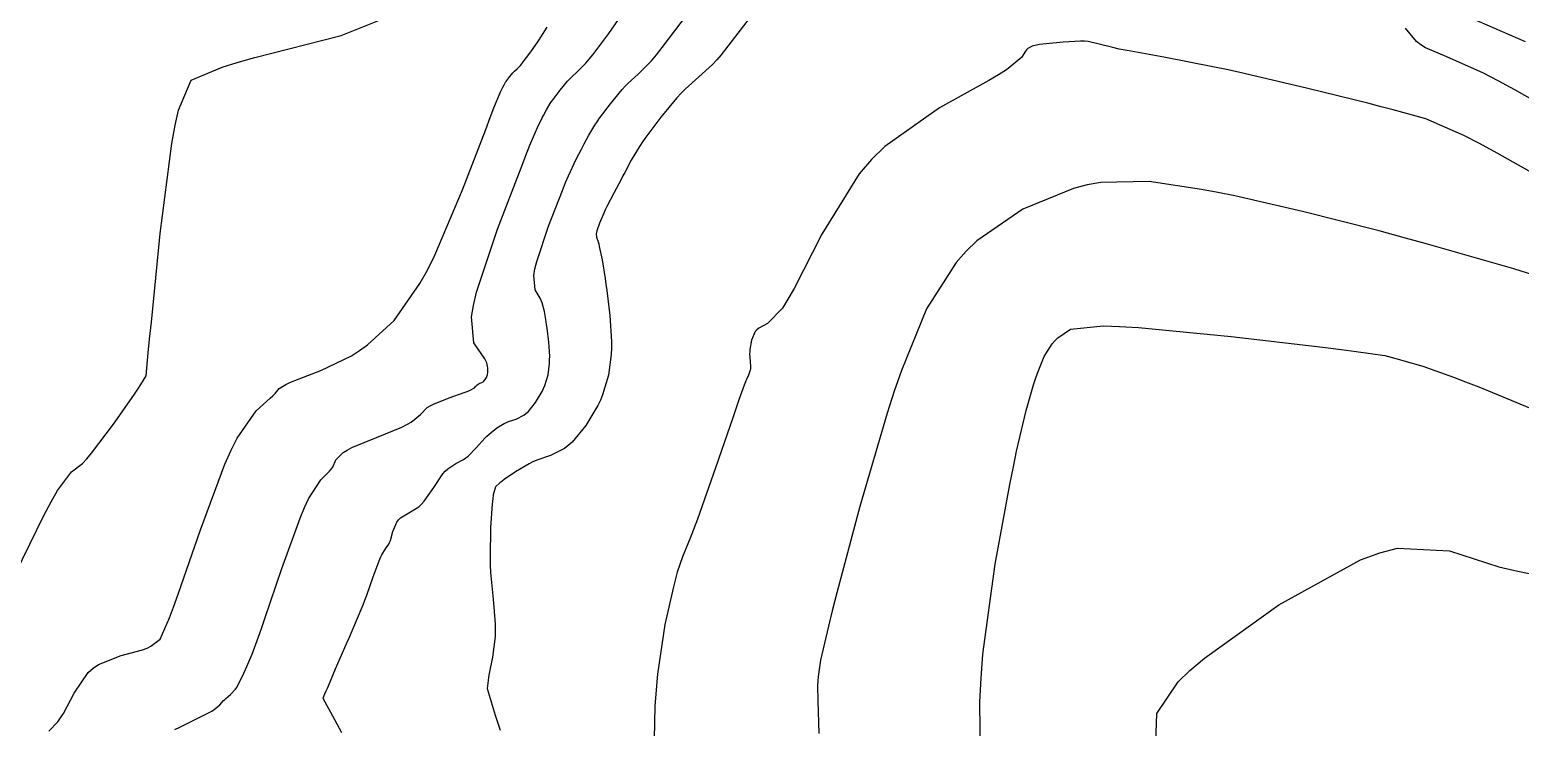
# Model space of a CAD drawing. Header units: metres. Extents: x 837475 to 838479, y 1189012 to 1191015.
# Drawn here: x 837571.1 to 837668.1, y 1190857 to 1190902.4 of the extents above; entities that cross this region are included whole.
import ezdxf

# ---------------------------------------------------------------- set-up
doc = ezdxf.new("R2010")
doc.units = ezdxf.units.M
doc.header["$LTSCALE"] = 0.3
doc.layers.add('COTAS 10', color=1, linetype='Continuous')
doc.layers.add('COTAS INT', color=252, linetype='Continuous')

msp = doc.modelspace()

# ---------------------------------------------------------------- linework, layer by layer
at = {"layer": 'COTAS 10'}
for points in [[(837580.526, 1190856.888), (837580.838, 1190857.047), (837580.98, 1190857.116), (837581.145, 1190857.196), (837581.94, 1190857.576), (837582.75, 1190857.992), (837582.924, 1190858.096), (837583.077, 1190858.193), (837583.447, 1190858.504), (837583.695, 1190858.775), (837583.769, 1190858.848), (837583.847, 1190858.92), (837584.149, 1190859.176), (837584.463, 1190859.51), (837584.548, 1190859.633), (837584.632, 1190859.768), (837584.93, 1190860.364), (837585.202, 1190860.996), (837585.271, 1190861.154), (837585.337, 1190861.305), (837585.549, 1190861.79), (837585.962, 1190862.912), (837586.155, 1190863.465), (837586.382, 1190864.123), (837587.484, 1190867.374), (837588.68, 1190870.653), (837588.966, 1190871.329), (837589.232, 1190871.904), (837590.032, 1190873.141), (837590.592, 1190873.692), (837590.707, 1190873.834), (837590.805, 1190873.971), (837591.014, 1190874.429), (837591.478, 1190874.914), (837591.737, 1190875.068), (837592.051, 1190875.231), (837593.657, 1190875.894), (837595.295, 1190876.562), (837595.631, 1190876.729), (837595.915, 1190876.887), (837596.514, 1190877.395), (837596.961, 1190877.837), (837597.148, 1190877.955), (837597.364, 1190878.071), (837598.375, 1190878.474), (837599.354, 1190878.811), (837599.55, 1190878.886), (837599.713, 1190878.953), (837600.029, 1190879.127), (837600.129, 1190879.237), (837600.156, 1190879.263), (837600.182, 1190879.287), (837600.273, 1190879.359), (837600.363, 1190879.412), (837600.388, 1190879.425), (837600.413, 1190879.436), (837600.504, 1190879.467), (837600.596, 1190879.511), (837600.621, 1190879.531), (837600.646, 1190879.554), (837600.737, 1190879.664), (837600.815, 1190879.794), (837600.832, 1190879.83), (837600.847, 1190879.866), (837600.886, 1190879.994), (837600.904, 1190880.132), (837600.905, 1190880.173), (837600.905, 1190880.217), (837600.894, 1190880.387), (837600.874, 1190880.553), (837600.869, 1190880.593), (837600.863, 1190880.632), (837600.843, 1190880.753), (837600.7, 1190881.018), (837600.617, 1190881.147), (837600.515, 1190881.301), (837599.99, 1190882.059), (837599.832, 1190883.75), (837599.962, 1190884.492), (837600.166, 1190885.352), (837601.531, 1190889.449), (837603.068, 1190893.449), (837603.381, 1190894.249), (837603.645, 1190894.916), (837604.194, 1190896.213), (837604.414, 1190896.626), (837604.471, 1190896.735), (837604.528, 1190896.841), (837604.718, 1190897.206), (837604.964, 1190897.616), (837605.055, 1190897.751), (837605.156, 1190897.895), (837605.604, 1190898.491), (837606.092, 1190899.076), (837606.218, 1190899.213), (837606.34, 1190899.338), (837606.749, 1190899.701), (837607.292, 1190900.258), (837607.499, 1190900.506), (837607.731, 1190900.795), (837608.771, 1190902.176), (837609.918, 1190903.801)], [(837633.013, 1190853.269), (837632.941, 1190858.682), (837633.02, 1190860.231), (837633.142, 1190861.802), (837633.938, 1190867.656), (837634.901, 1190872.838), (837635.127, 1190873.984), (837635.336, 1190875.006), (837635.944, 1190877.656), (837636.426, 1190879.31), (837636.555, 1190879.704), (837636.683, 1190880.07), (837637.127, 1190881.161), (837637.652, 1190881.986), (837637.83, 1190882.185), (837638.023, 1190882.371), (837638.839, 1190882.934), (837640.997, 1190883.154), (837642.036, 1190883.124), (837643.266, 1190883.053), (837649.305, 1190882.468), (837655.272, 1190881.763), (837656.457, 1190881.617), (837657.44, 1190881.493), (837659.305, 1190881.22), (837660.016, 1190881.033), (837660.271, 1190880.962), (837660.553, 1190880.882), (837661.781, 1190880.525), (837663.79, 1190879.822), (837664.564, 1190879.524), (837665.432, 1190879.181), (837669.352, 1190877.571)]]:
    msp.add_lwpolyline(points, dxfattribs=at)
at = {"layer": 'COTAS INT'}
for points in [[(837569.691, 1190866.116), (837571.992, 1190870.807), (837572.471, 1190871.71), (837572.883, 1190872.443), (837573.803, 1190873.66), (837574.51, 1190874.196), (837574.787, 1190874.498), (837575.099, 1190874.868), (837576.523, 1190876.758), (837577.856, 1190878.654), (837578.11, 1190879.027), (837578.316, 1190879.334), (837578.646, 1190879.895), (837578.792, 1190881.396), (837578.882, 1190882.296), (837578.994, 1190883.406), (837579.573, 1190889.165), (837580.32, 1190895.031), (837580.536, 1190896.209), (837580.757, 1190897.193), (837581.589, 1190899.134), (837583.608, 1190899.994), (837584.576, 1190900.296), (837585.723, 1190900.626), (837591.343, 1190902.049), (837597.217, 1190904.419)], [(837591.404, 1190856.671), (837590.929, 1190857.532), (837590.181, 1190858.906), (837590.184, 1190858.919), (837590.184, 1190858.924), (837590.179, 1190858.928), (837590.299, 1190859.221), (837590.378, 1190859.406), (837590.475, 1190859.635), (837590.99, 1190860.836), (837591.59, 1190862.227), (837591.741, 1190862.577), (837591.886, 1190862.911), (837592.357, 1190863.986), (837592.784, 1190865.014), (837592.901, 1190865.318), (837593.019, 1190865.63), (837593.44, 1190866.825), (837593.82, 1190867.866), (837593.911, 1190868.08), (837593.995, 1190868.263), (837594.249, 1190868.656), (837594.452, 1190868.941), (837594.504, 1190869.056), (837594.555, 1190869.186), (837594.724, 1190869.785), (837594.98, 1190870.394), (837595.085, 1190870.531), (837595.206, 1190870.655), (837595.766, 1190870.985), (837596.415, 1190871.384), (837596.591, 1190871.551), (837596.766, 1190871.743), (837597.388, 1190872.638), (837597.979, 1190873.518), (837598.134, 1190873.7), (837598.287, 1190873.855), (837598.808, 1190874.193), (837599.319, 1190874.454), (837599.464, 1190874.56), (837599.612, 1190874.682), (837600.158, 1190875.247), (837600.701, 1190875.845), (837600.847, 1190875.987), (837600.99, 1190876.119), (837601.488, 1190876.512), (837601.976, 1190876.801), (837602.112, 1190876.867), (837602.248, 1190876.927), (837602.745, 1190877.096), (837603.244, 1190877.34), (837603.381, 1190877.447), (837603.519, 1190877.573), (837604.012, 1190878.171), (837604.437, 1190878.88), (837604.53, 1190879.075), (837604.613, 1190879.269), (837604.825, 1190879.966), (837604.92, 1190880.716), (837604.928, 1190880.944), (837604.929, 1190881.18), (837604.869, 1190882.106), (837604.759, 1190883.009), (837604.729, 1190883.231), (837604.699, 1190883.441), (837604.589, 1190884.098), (837604.43, 1190884.664), (837604.369, 1190884.816), (837604.3, 1190884.967), (837603.986, 1190885.494), (837603.897, 1190886.443), (837603.97, 1190886.86), (837604.085, 1190887.343), (837604.851, 1190889.642), (837605.76, 1190891.974), (837605.965, 1190892.477), (837606.149, 1190892.918), (837606.646, 1190893.999), (837606.995, 1190894.652), (837607.086, 1190894.825), (837607.175, 1190894.994), (837607.477, 1190895.573), (837607.867, 1190896.222), (837608.011, 1190896.436), (837608.171, 1190896.664), (837608.881, 1190897.609), (837609.654, 1190898.535), (837609.854, 1190898.752), (837610.048, 1190898.951), (837610.695, 1190899.527), (837611.557, 1190900.409), (837611.885, 1190900.802), (837612.252, 1190901.259), (837613.901, 1190903.448)], [(837618.29, 1190903.626), (837617.189, 1190902.195), (837616.091, 1190900.789), (837615.81, 1190900.467), (837615.539, 1190900.173), (837614.642, 1190899.352), (837613.755, 1190898.564), (837613.49, 1190898.292), (837613.217, 1190897.995), (837612.159, 1190896.726), (837611.187, 1190895.433), (837610.967, 1190895.121), (837610.77, 1190894.828), (837610.236, 1190893.939), (837609.823, 1190893.146), (837609.701, 1190892.915), (837609.576, 1190892.679), (837609.098, 1190891.784), (837608.653, 1190890.921), (837608.548, 1190890.705), (837608.451, 1190890.498), (837608.171, 1190889.836), (837608.003, 1190889.333), (837607.978, 1190889.227), (837607.962, 1190889.136), (837607.981, 1190888.928), (837608.084, 1190888.632), (837608.121, 1190888.485), (837608.161, 1190888.31), (837608.336, 1190887.443), (837608.535, 1190886.249), (837608.59, 1190885.868), (837608.645, 1190885.465), (837608.844, 1190883.824), (837608.953, 1190882.143), (837608.952, 1190881.714), (837608.936, 1190881.301), (837608.764, 1190879.939), (837608.378, 1190878.673), (837608.228, 1190878.32), (837608.058, 1190877.966), (837607.288, 1190876.679), (837606.391, 1190875.592), (837606.142, 1190875.364), (837605.892, 1190875.168), (837604.986, 1190874.725), (837604.084, 1190874.419), (837603.836, 1190874.309), (837603.589, 1190874.189), (837602.704, 1190873.664), (837601.968, 1190873.153), (837601.815, 1190873.04), (837601.684, 1190872.94), (837601.395, 1190872.685), (837601.259, 1190872.168), (837601.225, 1190871.904), (837601.192, 1190871.587), (837601.085, 1190870.004), (837601.05, 1190868.121), (837601.063, 1190867.616), (837601.086, 1190867.117), (837601.249, 1190865.372), (837601.379, 1190863.759), (837601.381, 1190863.343), (837601.369, 1190862.941), (837601.2, 1190861.6), (837600.988, 1190860.526), (837600.948, 1190860.291), (837600.916, 1190860.084), (837600.866, 1190859.565), (837601.376, 1190857.825), (837601.697, 1190856.848)], [(837572.315, 1190856.781), (837572.905, 1190857.391), (837573.081, 1190857.642), (837573.263, 1190857.93), (837573.968, 1190859.265), (837574.887, 1190860.594), (837575.204, 1190860.878), (837575.549, 1190861.125), (837577.021, 1190861.71), (837578.414, 1190862.083), (837578.71, 1190862.195), (837578.966, 1190862.312), (837579.564, 1190862.766), (837580.174, 1190864.149), (837580.437, 1190864.851), (837580.742, 1190865.691), (837582.185, 1190869.879), (837583.783, 1190874.164), (837584.185, 1190875.066), (837584.57, 1190875.844), (837585.815, 1190877.627), (837586.732, 1190878.443), (837586.91, 1190878.612), (837587.055, 1190878.757), (837587.304, 1190879.073), (837587.742, 1190879.347), (837588.006, 1190879.465), (837588.331, 1190879.601), (837590.02, 1190880.246), (837592.025, 1190881.211), (837592.55, 1190881.55), (837593.061, 1190881.92), (837594.795, 1190883.514), (837596.482, 1190885.909), (837596.963, 1190886.783), (837597.45, 1190887.75), (837599.259, 1190892.004), (837600.764, 1190895.942), (837601.06, 1190896.708), (837601.302, 1190897.335), (837601.741, 1190898.428), (837601.833, 1190898.599), (837601.857, 1190898.644), (837601.88, 1190898.688), (837601.959, 1190898.84), (837602.061, 1190899.01), (837602.099, 1190899.066), (837602.141, 1190899.126), (837602.327, 1190899.373), (837602.529, 1190899.616), (837602.582, 1190899.673), (837602.632, 1190899.725), (837602.802, 1190899.876), (837603.028, 1190900.107), (837603.114, 1190900.21), (837603.21, 1190900.33), (837603.642, 1190900.903), (837604.118, 1190901.578), (837604.242, 1190901.762), (837604.362, 1190901.945), (837604.768, 1190902.593)], [(837672.684, 1190895.735), (837667.766, 1190898.522), (837666.691, 1190899.098), (837665.74, 1190899.589), (837663.34, 1190900.656), (837661.962, 1190901.254), (837661.655, 1190901.449), (837661.38, 1190901.657), (837660.656, 1190902.517)], [(837664.958, 1190903.168), (837668.44, 1190901.657)], [(837671.977, 1190891.368), (837666.621, 1190894.404), (837665.466, 1190895.022), (837664.452, 1190895.544), (837661.977, 1190896.629), (837659.857, 1190897.21), (837659.069, 1190897.415), (837658.192, 1190897.639), (837654.298, 1190898.606), (837650.144, 1190899.581), (837649.104, 1190899.809), (837648.112, 1190900.02), (837644.928, 1190900.63), (837642.521, 1190901.066), (837642.02, 1190901.167), (837641.59, 1190901.259), (837640.63, 1190901.516), (837639.981, 1190901.654), (837639.747, 1190901.671), (837639.488, 1190901.678), (837638.357, 1190901.624), (837637.265, 1190901.514), (837637.032, 1190901.485), (837636.828, 1190901.457), (837636.341, 1190901.363), (837636.058, 1190901.196), (837635.983, 1190901.122), (837635.909, 1190901.036), (837635.652, 1190900.625), (837634.683, 1190899.826), (837634.16, 1190899.495), (837633.526, 1190899.116), (837630.315, 1190897.353), (837626.747, 1190894.831), (837625.888, 1190893.974), (837625.084, 1190893.048), (837622.647, 1190889.132), (837620.845, 1190885.582), (837620.442, 1190884.887), (837620.08, 1190884.318), (837619.119, 1190883.302), (837618.538, 1190883.015), (837618.415, 1190882.905), (837618.309, 1190882.782), (837618.063, 1190882.225), (837617.967, 1190881.626), (837617.954, 1190881.476), (837617.948, 1190881.332), (837617.976, 1190880.869), (837618.002, 1190880.472), (837617.995, 1190880.37), (837617.98, 1190880.271), (837617.873, 1190879.944), (837617.738, 1190879.658), (837617.705, 1190879.586), (837617.675, 1190879.516), (837617.585, 1190879.289), (837617.253, 1190878.338), (837617.07, 1190877.812), (837616.848, 1190877.172), (837615.717, 1190873.911), (837614.545, 1190870.589), (837614.297, 1190869.91), (837614.082, 1190869.335), (837613.582, 1190868.132), (837613.233, 1190867.139), (837613.113, 1190866.698), (837612.983, 1190866.185), (837612.432, 1190863.732), (837611.943, 1190860.482), (837611.853, 1190859.466), (837611.783, 1190858.4), (837611.692, 1190854.13)], [(837672.914, 1190885.221), (837667.708, 1190886.858), (837661.927, 1190888.516), (837660.416, 1190888.932), (837658.945, 1190889.33), (837653.957, 1190890.608), (837649.545, 1190891.609), (837648.436, 1190891.831), (837647.376, 1190892.029), (837643.957, 1190892.544), (837640.812, 1190892.489), (837639.925, 1190892.327), (837639.031, 1190892.101), (837635.743, 1190890.758), (837632.752, 1190888.692), (837632.045, 1190888.011), (837631.39, 1190887.282), (837629.464, 1190884.257), (837627.836, 1190880.258), (837627.37, 1190878.916), (837626.896, 1190877.472), (837625.128, 1190871.406), (837623.631, 1190865.778), (837623.328, 1190864.609), (837623.074, 1190863.61), (837622.56, 1190861.406), (837622.414, 1190860.331), (837622.391, 1190860.042), (837622.377, 1190859.758), (837622.39, 1190858.764), (837622.453, 1190856.641)], [(837644.367, 1190855.414), (837644.469, 1190857.932), (837645.845, 1190860.001), (837646.62, 1190860.733), (837647.565, 1190861.534), (837652.402, 1190865), (837657.727, 1190867.923), (837658.981, 1190868.381), (837660.139, 1190868.686), (837663.522, 1190868.522), (837666.734, 1190867.482), (837667.783, 1190867.236), (837668.902, 1190867.007)]]:
    msp.add_lwpolyline(points, dxfattribs=at)

doc.saveas('drawing.dxf')
